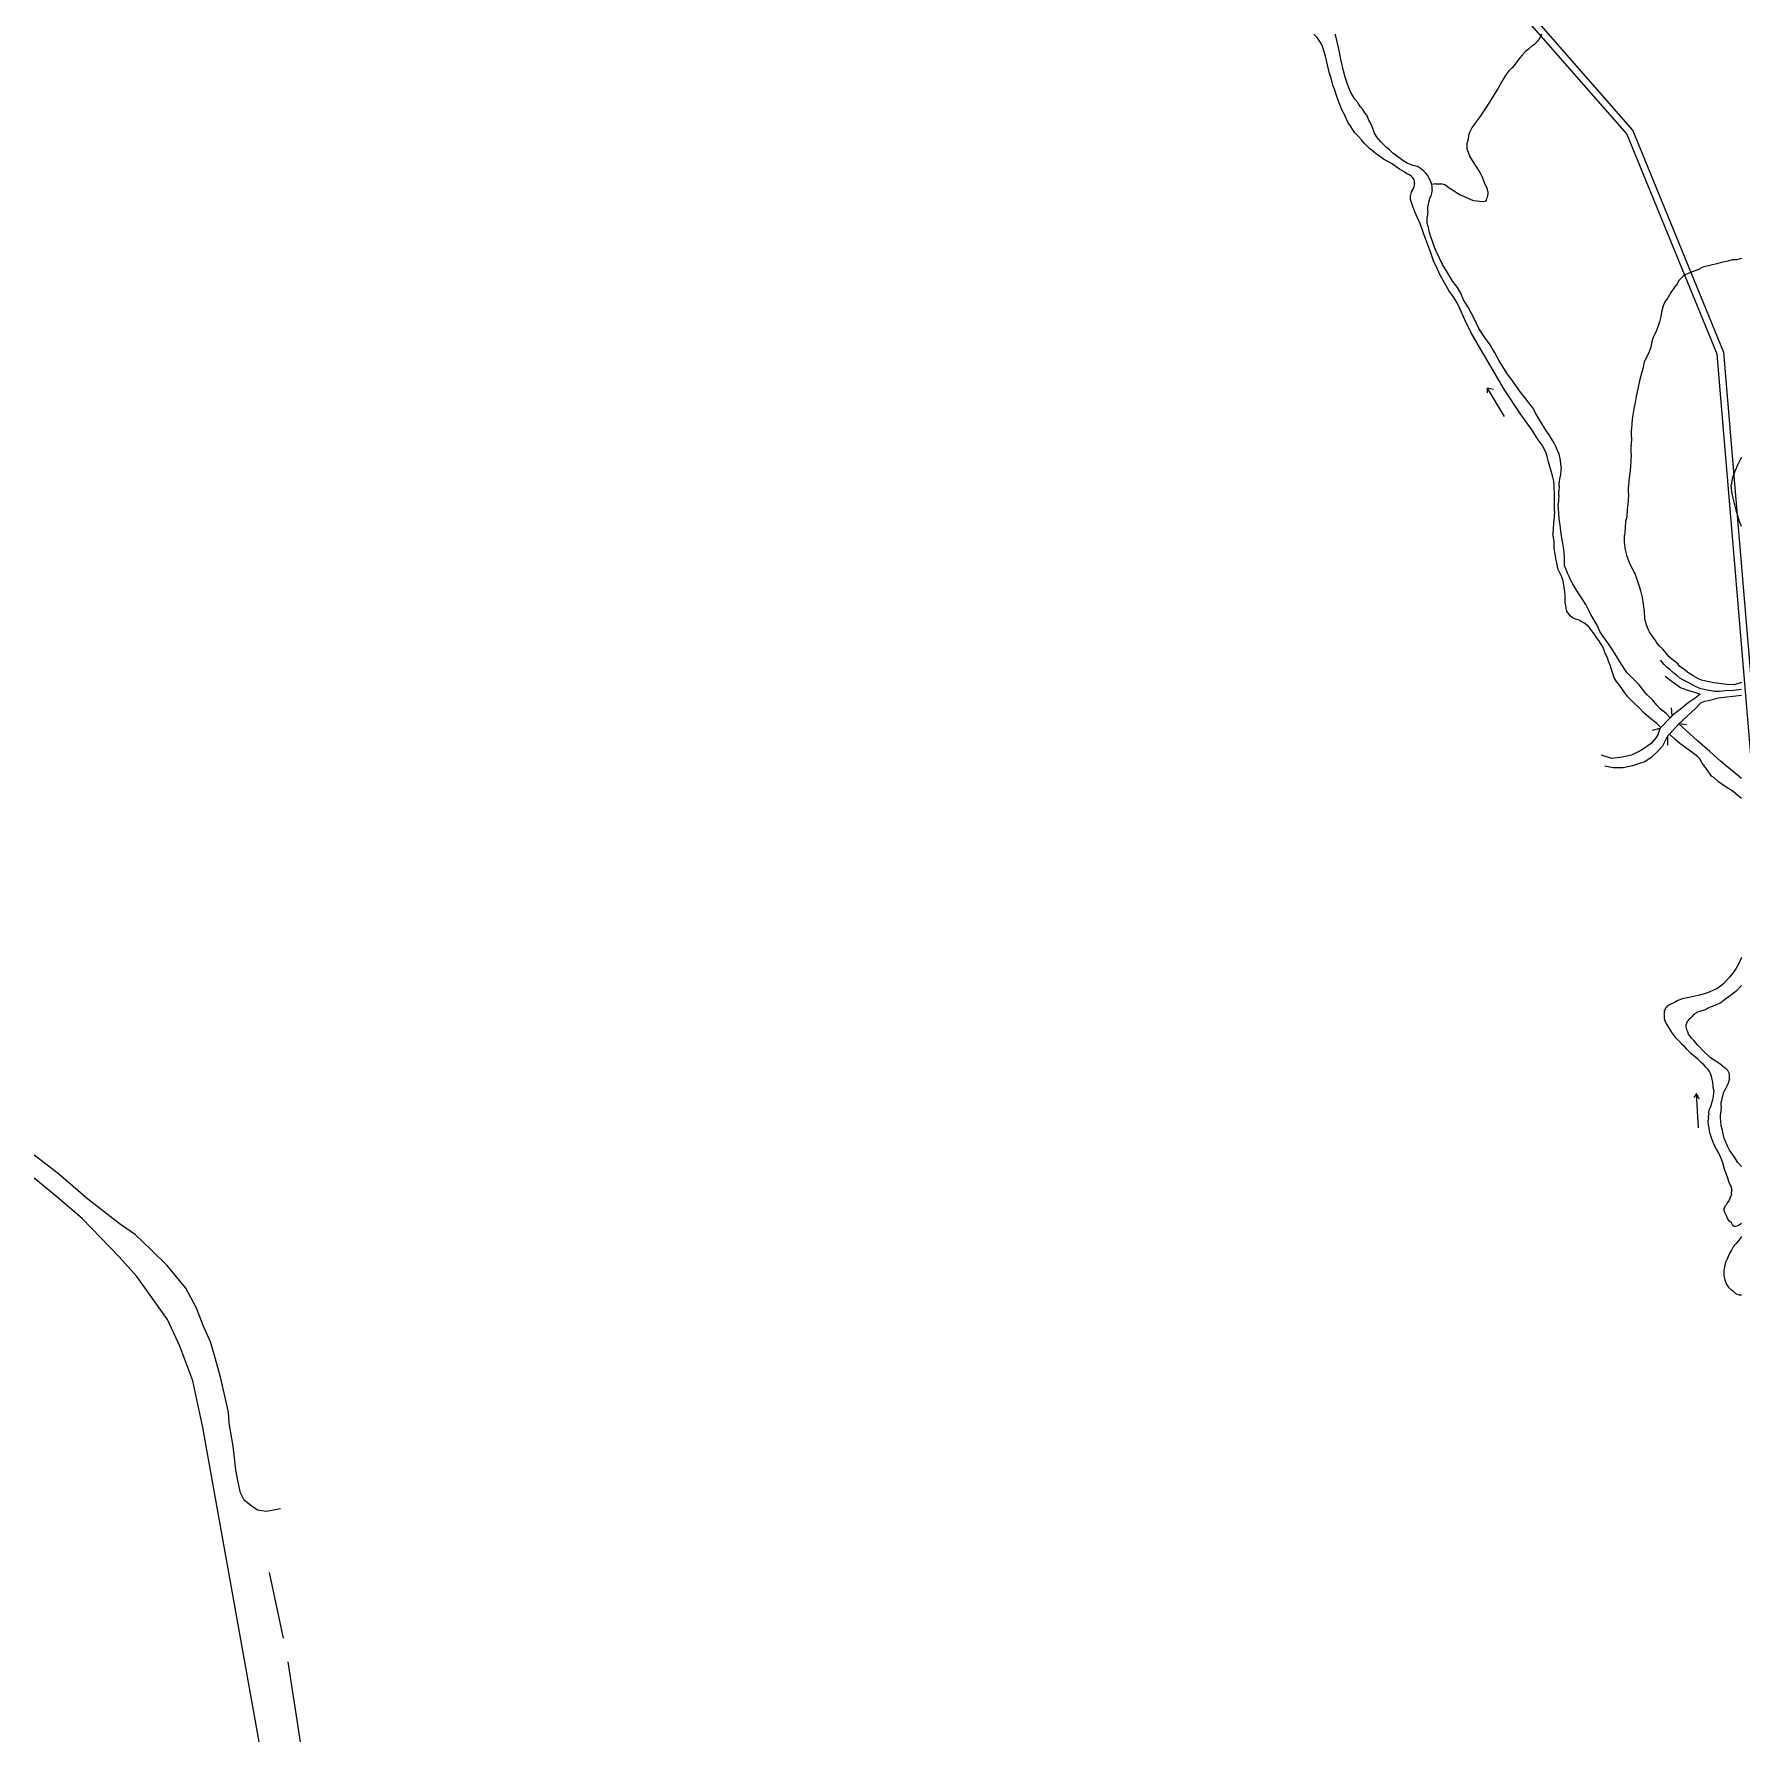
# Model space of a CAD drawing. Header units: millimetres. Extents: x 583 to 26013, y 350 to 21391.
# Drawn here: x 13591.2 to 14091.2, y 16884 to 17384 of the extents above; entities that cross this region are included whole.
import ezdxf

# ---------------------------------------------------------------- set-up
doc = ezdxf.new("R2010")
doc.units = ezdxf.units.MM
for name, color, linetype in [('105-QUADRAS_ESTRADAS', 80, 'Continuous'), ('110-CERCA_DE_ARAME', 10, 'Continuous'), ('115-PONTES_E_VIADUTO', 210, 'Continuous'), ('145-', 130, 'Continuous'), ('RIOS', 140, 'Continuous')]:
    doc.layers.add(name, color=color, linetype=linetype)

msp = doc.modelspace()

# ---------------------------------------------------------------- linework, layer by layer
at = {"layer": '105-QUADRAS_ESTRADAS', "color": 0, "linetype": 'Continuous'}
for p, q in [((14068.41551, 17199.40241), (14067.41551, 17200.70241)), ((14069.31551, 17198.50241), (14068.41551, 17199.40241)), ((14070.81551, 17194.30241), (14068.71551, 17195.90241)), ((14070.21551, 17197.80241), (14069.31551, 17198.50241)), ((14071.21551, 17197.00241), (14070.21551, 17197.80241)), ((14073.21551, 17192.60241), (14070.81551, 17194.30241)), ((14072.11551, 17196.20241), (14071.21551, 17197.00241)), ((14073.01551, 17195.40241), (14072.11551, 17196.20241)), ((14073.91551, 17194.90241), (14073.01551, 17195.40241)), ((14075.11551, 17194.30241), (14073.91551, 17194.90241)), ((14076.01551, 17193.80241), (14075.11551, 17194.30241)), ((14076.01551, 17191.60241), (14073.21551, 17192.60241)), ((14077.51551, 17189.60241), (14075.51551, 17188.20241)), ((14076.91551, 17193.40241), (14076.01551, 17193.80241)), ((14079.01551, 17190.70241), (14076.01551, 17191.60241)), ((14077.61551, 17193.00241), (14076.91551, 17193.40241)), ((14079.01551, 17190.70241), (14077.51551, 17189.60241)), ((14078.51551, 17192.60241), (14077.61551, 17193.00241)), ((14079.21551, 17192.30241), (14078.51551, 17192.60241)), ((14080.11551, 17192.10241), (14079.21551, 17192.30241)), ((14081.01551, 17191.90241), (14080.11551, 17192.10241)), ((14082.21551, 17191.70241), (14081.01551, 17191.90241)), ((14084.31551, 17189.60241), (14081.31551, 17188.80241)), ((14083.21551, 17191.50241), (14082.21551, 17191.70241)), ((14084.51551, 17191.50241), (14083.21551, 17191.50241)), ((14091.11551, 17190.30241), (14084.31551, 17189.60241)), ((14086.21551, 17191.70241), (14084.51551, 17191.50241)), ((14088.71551, 17191.80241), (14086.21551, 17191.70241)), ((14091.11551, 17192.10241), (14088.71551, 17191.80241)), ((14073.51551, 17186.50241), (14070.81551, 17184.50241)), ((14077.61551, 17186.50241), (14072.71551, 17182.00241)), ((14075.51551, 17188.20241), (14073.51551, 17186.50241)), ((14079.11551, 17188.10241), (14077.61551, 17186.50241)), ((14080.21551, 17188.60241), (14079.11551, 17188.10241)), ((14081.31551, 17188.80241), (14080.21551, 17188.60241)), ((14067.21551, 17180.70241), (14066.61551, 17178.80241)), ((14061.81551, 17174.30241), (14058.91551, 17172.90241)), ((14064.61551, 17176.30241), (14061.81551, 17174.30241)), ((14066.01551, 17177.90241), (14064.61551, 17176.30241)), ((14066.61551, 17178.80241), (14066.01551, 17177.90241)), ((14067.91551, 17175.50241), (14066.41551, 17173.80241)), ((14069.41551, 17178.40241), (14067.91551, 17175.50241)), ((14053.11551, 17171.90241), (14050.11551, 17172.90241)), ((14053.51551, 17169.20241), (14051.11551, 17169.60241)), ((14056.11551, 17172.30241), (14053.11551, 17171.90241)), ((14056.41551, 17169.20241), (14053.51551, 17169.20241)), ((14058.91551, 17172.90241), (14056.11551, 17172.30241)), ((14059.21551, 17169.70241), (14056.41551, 17169.20241)), ((14061.21551, 17170.40241), (14059.21551, 17169.70241)), ((14062.81551, 17170.90241), (14061.21551, 17170.40241)), ((14064.61551, 17172.20241), (14062.81551, 17170.90241)), ((14066.41551, 17173.80241), (14064.61551, 17172.20241)), ((13591.21551, 17055.80241), (13591.21551, 17055.80241)), ((13598.31551, 17050.30241), (13591.21551, 17055.80241)), ((13606.91551, 17042.90241), (13598.31551, 17050.30241)), ((13616.51551, 17035.50241), (13606.91551, 17042.90241)), ((13620.91551, 17032.40241), (13616.51551, 17035.50241)), ((13625.41551, 17028.10241), (13620.91551, 17032.40241)), ((13630.11551, 17023.50241), (13625.41551, 17028.10241)), ((13635.61551, 17016.80241), (13630.11551, 17023.50241)), ((13638.71551, 17011.00241), (13635.61551, 17016.80241)), ((13640.71551, 17005.90241), (13638.71551, 17011.00241)), ((13642.81551, 17001.10241), (13640.71551, 17005.90241)), ((13644.21551, 16996.40241), (13642.81551, 17001.10241)), ((13645.81551, 16990.80241), (13644.21551, 16996.40241)), ((13648.11551, 16980.50241), (13645.81551, 16990.80241)), ((13648.31551, 16977.30241), (13648.11551, 16980.50241)), ((13649.51551, 16970.60241), (13648.31551, 16977.30241)), ((13650.21551, 16963.60241), (13649.51551, 16970.60241)), ((13650.91551, 16960.00241), (13650.21551, 16963.60241)), ((13651.61551, 16956.90241), (13650.91551, 16960.00241)), ((13652.71551, 16954.80241), (13651.61551, 16956.90241)), ((13654.71551, 16953.10241), (13652.71551, 16954.80241)), ((13656.61551, 16951.80241), (13654.71551, 16953.10241)), ((13659.21551, 16951.40241), (13656.61551, 16951.80241)), ((13663.31551, 16952.20241), (13659.21551, 16951.40241)), ((13664.21551, 16914.40241), (13660.11551, 16933.60241)), ((13669.21551, 16884.00241), (13665.61551, 16907.40241)), ((13669.21551, 16884.00241), (13669.21551, 16884.00241))]:
    msp.add_line(p, q, dxfattribs=at)
at = {"layer": '110-CERCA_DE_ARAME', "color": 0, "linetype": 'Continuous'}
for p, q in [((13591.21551, 17049.00241), (13591.21551, 17049.00241)), ((13597.31551, 17044.00241), (13591.21551, 17049.00241)), ((13605.31551, 17037.20241), (13597.31551, 17044.00241)), ((13616.11551, 17026.00241), (13605.31551, 17037.20241)), ((13621.31551, 17020.20241), (13616.11551, 17026.00241)), ((13630.21551, 17007.60241), (13621.31551, 17020.20241)), ((13633.91551, 16999.80241), (13630.21551, 17007.60241)), ((13637.71551, 16989.70241), (13633.91551, 16999.80241)), ((13640.61551, 16976.00241), (13637.71551, 16989.70241)), ((13651.01551, 16917.80241), (13640.61551, 16976.00241)), ((13657.11551, 16884.00241), (13651.01551, 16917.80241)), ((13657.11551, 16884.00241), (13657.11551, 16884.00241))]:
    msp.add_line(p, q, dxfattribs=at)
at = {"layer": '115-PONTES_E_VIADUTO', "color": 0, "linetype": 'Continuous'}
for p, q in [((14070.81551, 17184.50241), (14070.21551, 17183.80241)), ((14070.81551, 17184.50241), (14070.61551, 17186.70241)), ((14067.21551, 17180.70241), (14064.91551, 17180.10241)), ((14067.51551, 17181.00241), (14067.21551, 17180.70241)), ((14070.21551, 17183.80241), (14067.51551, 17181.00241)), ((14072.71551, 17182.00241), (14070.01551, 17179.00241)), ((14075.01551, 17181.70241), (14072.71551, 17182.00241)), ((14070.01551, 17179.00241), (14069.41551, 17178.40241)), ((14069.41551, 17178.40241), (14069.41551, 17175.80241))]:
    msp.add_line(p, q, dxfattribs=at)
at = {"layer": '145-', "color": 0, "linetype": 'Continuous'}
for p, q in [((13966.81551, 17383.00241), (13965.91551, 17383.90241)), ((13967.41551, 17382.10241), (13966.81551, 17383.00241)), ((13968.01551, 17381.20241), (13967.41551, 17382.10241)), ((13968.41551, 17380.30241), (13968.01551, 17381.20241)), ((13968.81551, 17379.20241), (13968.41551, 17380.30241)), ((13969.31551, 17377.50241), (13968.81551, 17379.20241)), ((13972.61551, 17382.20241), (13972.11551, 17383.90241)), ((13973.31551, 17379.20241), (13972.61551, 17382.20241)), ((13973.91551, 17376.10241), (13973.31551, 17379.20241)), ((14028.81551, 17379.70241), (14027.71551, 17378.80241)), ((14029.71551, 17380.40241), (14028.81551, 17379.70241)), ((14030.61551, 17381.00241), (14029.71551, 17380.40241)), ((14031.31551, 17381.90241), (14030.61551, 17381.00241)), ((14032.01551, 17382.90241), (14031.31551, 17381.90241)), ((14032.51551, 17383.90241), (14032.01551, 17382.90241)), ((13969.91551, 17375.00241), (13969.31551, 17377.50241)), ((13970.41551, 17372.80241), (13969.91551, 17375.00241)), ((13974.51551, 17373.20241), (13973.91551, 17376.10241)), ((14024.81551, 17375.20241), (14023.91551, 17374.10241)), ((14025.51551, 17376.10241), (14024.81551, 17375.20241)), ((14026.21551, 17377.00241), (14025.51551, 17376.10241)), ((14026.91551, 17377.80241), (14026.21551, 17377.00241)), ((14027.71551, 17378.80241), (14026.91551, 17377.80241)), ((13970.91551, 17371.10241), (13970.41551, 17372.80241)), ((13971.41551, 17369.00241), (13970.91551, 17371.10241)), ((13975.01551, 17371.40241), (13974.51551, 17373.20241)), ((13975.61551, 17369.60241), (13975.01551, 17371.40241)), ((13976.11551, 17368.20241), (13975.61551, 17369.60241)), ((14020.91551, 17370.10241), (14019.81551, 17368.10241)), ((14021.81551, 17371.60241), (14020.91551, 17370.10241)), ((14022.41551, 17372.40241), (14021.81551, 17371.60241)), ((14023.01551, 17373.20241), (14022.41551, 17372.40241)), ((14023.91551, 17374.10241), (14023.01551, 17373.20241)), ((13972.01551, 17367.60241), (13971.41551, 17369.00241)), ((13972.41551, 17366.30241), (13972.01551, 17367.60241)), ((13972.91551, 17364.80241), (13972.41551, 17366.30241)), ((13973.51551, 17363.40241), (13972.91551, 17364.80241)), ((13976.61551, 17367.10241), (13976.11551, 17368.20241)), ((13977.31551, 17365.90241), (13976.61551, 17367.10241)), ((13977.91551, 17364.90241), (13977.31551, 17365.90241)), ((13978.71551, 17363.90241), (13977.91551, 17364.90241)), ((14018.71551, 17366.30241), (14017.31551, 17364.00241)), ((14019.81551, 17368.10241), (14018.71551, 17366.30241)), ((13974.11551, 17361.80241), (13973.51551, 17363.40241)), ((13974.81551, 17360.40241), (13974.11551, 17361.80241)), ((13975.41551, 17359.10241), (13974.81551, 17360.40241)), ((13979.41551, 17362.80241), (13978.71551, 17363.90241)), ((13980.21551, 17361.90241), (13979.41551, 17362.80241)), ((13980.81551, 17360.90241), (13980.21551, 17361.90241)), ((13981.41551, 17360.20241), (13980.81551, 17360.90241)), ((13982.01551, 17358.80241), (13981.41551, 17360.20241)), ((14014.51551, 17359.70241), (14013.31551, 17358.20241)), ((14015.81551, 17361.80241), (14014.51551, 17359.70241)), ((14017.31551, 17364.00241), (14015.81551, 17361.80241)), ((13975.91551, 17358.00241), (13975.41551, 17359.10241)), ((13976.71551, 17356.90241), (13975.91551, 17358.00241)), ((13977.21551, 17356.10241), (13976.71551, 17356.90241)), ((13977.91551, 17355.10241), (13977.21551, 17356.10241)), ((13978.91551, 17354.00241), (13977.91551, 17355.10241)), ((13982.61551, 17357.60241), (13982.01551, 17358.80241)), ((13983.11551, 17356.30241), (13982.61551, 17357.60241)), ((13983.61551, 17355.00241), (13983.11551, 17356.30241)), ((13984.21551, 17354.00241), (13983.61551, 17355.00241)), ((14011.11551, 17354.30241), (14011.01551, 17353.20241)), ((14011.41551, 17355.20241), (14011.11551, 17354.30241)), ((14011.81551, 17355.90241), (14011.41551, 17355.20241)), ((14012.21551, 17356.70241), (14011.81551, 17355.90241)), ((14012.71551, 17357.30241), (14012.21551, 17356.70241)), ((14013.31551, 17358.20241), (14012.71551, 17357.30241)), ((13979.81551, 17353.00241), (13978.91551, 17354.00241)), ((13980.81551, 17351.80241), (13979.81551, 17353.00241)), ((13982.11551, 17350.60241), (13980.81551, 17351.80241)), ((13983.71551, 17349.20241), (13982.11551, 17350.60241)), ((13986.31551, 17347.40241), (13983.71551, 17349.20241)), ((13984.81551, 17353.20241), (13984.21551, 17354.00241)), ((13985.51551, 17352.40241), (13984.81551, 17353.20241)), ((13986.41551, 17351.50241), (13985.51551, 17352.40241)), ((13987.11551, 17350.80241), (13986.41551, 17351.50241)), ((13988.01551, 17350.10241), (13987.11551, 17350.80241)), ((13989.01551, 17349.10241), (13988.01551, 17350.10241)), ((14011.01551, 17353.20241), (14010.81551, 17352.20241)), ((14010.81551, 17350.30241), (14010.81551, 17352.20241)), ((14011.11551, 17349.30241), (14010.81551, 17350.30241)), ((14011.51551, 17348.20241), (14011.11551, 17349.30241)), ((13988.61551, 17346.10241), (13986.31551, 17347.40241)), ((13990.91551, 17344.40241), (13988.61551, 17346.10241)), ((13990.71551, 17347.80241), (13989.01551, 17349.10241)), ((13991.91551, 17347.00241), (13990.71551, 17347.80241)), ((13992.31551, 17343.60241), (13990.91551, 17344.40241)), ((13993.21551, 17346.20241), (13991.91551, 17347.00241)), ((13994.81551, 17345.50241), (13993.21551, 17346.20241)), ((13996.21551, 17345.20241), (13994.81551, 17345.50241)), ((13997.11551, 17344.60241), (13996.21551, 17345.20241)), ((13997.91551, 17344.00241), (13997.11551, 17344.60241)), ((14012.31551, 17347.00241), (14011.51551, 17348.20241)), ((14013.41551, 17345.30241), (14012.31551, 17347.00241)), ((14014.61551, 17343.40241), (14013.41551, 17345.30241)), ((13993.11551, 17343.10241), (13992.31551, 17343.60241)), ((13993.91551, 17342.80241), (13993.11551, 17343.10241)), ((13994.51551, 17342.30241), (13993.91551, 17342.80241)), ((13994.81551, 17341.90241), (13994.51551, 17342.30241)), ((13995.01551, 17341.60241), (13994.81551, 17341.90241)), ((13995.11551, 17339.30241), (13994.91551, 17338.80241)), ((13995.21551, 17341.30241), (13995.01551, 17341.60241)), ((13995.21551, 17339.80241), (13995.11551, 17339.30241)), ((13995.31551, 17340.90241), (13995.21551, 17341.30241)), ((13995.31551, 17340.20241), (13995.21551, 17339.80241)), ((13995.31551, 17340.20241), (13995.31551, 17340.90241)), ((13998.51551, 17343.40241), (13997.91551, 17344.00241)), ((13999.11551, 17342.70241), (13998.51551, 17343.40241)), ((13999.51551, 17341.90241), (13999.11551, 17342.70241)), ((14000.01551, 17341.00241), (13999.51551, 17341.90241)), ((14000.41551, 17339.90241), (14000.01551, 17341.00241)), ((14001.61551, 17340.10241), (14000.41551, 17339.90241)), ((14000.51551, 17339.20241), (14000.41551, 17339.90241)), ((14000.51551, 17338.40241), (14000.51551, 17339.20241)), ((14001.61551, 17340.10241), (14003.11551, 17340.10241)), ((14003.81551, 17339.90241), (14003.11551, 17340.10241)), ((14004.41551, 17339.70241), (14003.81551, 17339.90241)), ((14005.01551, 17339.30241), (14004.41551, 17339.70241)), ((14005.51551, 17338.90241), (14005.01551, 17339.30241)), ((14015.31551, 17341.80241), (14014.61551, 17343.40241)), ((14015.71551, 17340.70241), (14015.31551, 17341.80241)), ((14016.11551, 17339.70241), (14015.71551, 17340.70241)), ((14016.51551, 17339.10241), (14016.11551, 17339.70241)), ((13994.31551, 17337.30241), (13994.21551, 17336.70241)), ((13994.21551, 17335.50241), (13994.21551, 17336.70241)), ((13994.51551, 17334.70241), (13994.21551, 17335.50241)), ((13994.41551, 17337.80241), (13994.31551, 17337.30241)), ((13994.71551, 17338.30241), (13994.41551, 17337.80241)), ((13994.81551, 17333.50241), (13994.51551, 17334.70241)), ((13994.91551, 17338.80241), (13994.71551, 17338.30241)), ((13999.41551, 17334.70241), (13999.21551, 17333.60241)), ((13999.71551, 17335.70241), (13999.41551, 17334.70241)), ((14000.11551, 17336.60241), (13999.71551, 17335.70241)), ((14000.31551, 17337.40241), (14000.11551, 17336.60241)), ((14000.51551, 17338.40241), (14000.31551, 17337.40241)), ((14006.51551, 17338.30241), (14005.51551, 17338.90241)), ((14007.61551, 17337.50241), (14006.51551, 17338.30241)), ((14008.71551, 17336.80241), (14007.61551, 17337.50241)), ((14010.11551, 17336.30241), (14008.71551, 17336.80241)), ((14011.51551, 17335.60241), (14010.11551, 17336.30241)), ((14012.61551, 17335.20241), (14011.51551, 17335.60241)), ((14013.71551, 17335.10241), (14012.61551, 17335.20241)), ((14014.41551, 17335.00241), (14013.71551, 17335.10241)), ((14015.31551, 17334.90241), (14014.41551, 17335.00241)), ((14016.01551, 17335.00241), (14015.31551, 17334.90241)), ((14016.31551, 17335.30241), (14016.01551, 17335.00241)), ((14016.41551, 17335.80241), (14016.31551, 17335.30241)), ((14016.61551, 17336.20241), (14016.41551, 17335.80241)), ((14016.71551, 17338.50241), (14016.51551, 17339.10241)), ((14016.71551, 17336.60241), (14016.61551, 17336.20241)), ((14016.81551, 17337.90241), (14016.71551, 17338.50241)), ((14016.81551, 17337.20241), (14016.71551, 17336.60241)), ((14016.81551, 17337.90241), (14016.81551, 17337.20241)), ((13995.41551, 17331.90241), (13994.81551, 17333.50241)), ((13996.21551, 17330.20241), (13995.41551, 17331.90241)), ((13997.11551, 17328.20241), (13996.21551, 17330.20241)), ((13999.21551, 17332.10241), (13999.01551, 17330.40241)), ((13999.01551, 17328.50241), (13999.01551, 17330.40241)), ((13999.21551, 17332.10241), (13999.21551, 17333.60241)), ((13998.11551, 17325.40241), (13997.11551, 17328.20241)), ((13999.21551, 17322.30241), (13998.11551, 17325.40241)), ((13999.41551, 17327.30241), (13999.01551, 17328.50241)), ((13999.71551, 17325.90241), (13999.41551, 17327.30241)), ((14000.11551, 17324.60241), (13999.71551, 17325.90241)), ((14000.71551, 17323.00241), (14000.11551, 17324.60241)), ((14000.11551, 17319.90241), (13999.21551, 17322.30241)), ((14000.91551, 17317.60241), (14000.11551, 17319.90241)), ((14001.51551, 17320.80241), (14000.71551, 17323.00241)), ((14002.61551, 17318.60241), (14001.51551, 17320.80241)), ((14002.01551, 17315.30241), (14000.91551, 17317.60241)), ((14002.91551, 17313.20241), (14002.01551, 17315.30241)), ((14003.51551, 17316.50241), (14002.61551, 17318.60241)), ((14005.11551, 17314.00241), (14003.51551, 17316.50241)), ((14076.61551, 17314.40241), (14075.51551, 17313.90241)), ((14078.31551, 17315.00241), (14076.61551, 17314.40241)), ((14079.81551, 17315.70241), (14078.31551, 17315.00241)), ((14082.21551, 17316.30241), (14079.81551, 17315.70241)), ((14083.91551, 17316.70241), (14082.21551, 17316.30241)), ((14085.11551, 17317.10241), (14083.91551, 17316.70241)), ((14086.21551, 17317.30241), (14085.11551, 17317.10241)), ((14087.11551, 17317.50241), (14086.21551, 17317.30241)), ((14088.31551, 17317.90241), (14087.11551, 17317.50241)), ((14089.61551, 17317.90241), (14088.31551, 17317.90241)), ((14091.11551, 17318.30241), (14089.61551, 17317.90241)), ((14004.11551, 17311.10241), (14002.91551, 17313.20241)), ((14005.41551, 17308.90241), (14004.11551, 17311.10241)), ((14006.61551, 17311.50241), (14005.11551, 17314.00241)), ((14007.91551, 17309.80241), (14006.61551, 17311.50241)), ((14008.81551, 17308.30241), (14007.91551, 17309.80241)), ((14071.51551, 17309.90241), (14070.41551, 17308.30241)), ((14072.21551, 17310.90241), (14071.51551, 17309.90241)), ((14072.81551, 17311.90241), (14072.21551, 17310.90241)), ((14073.51551, 17312.60241), (14072.81551, 17311.90241)), ((14074.11551, 17313.20241), (14073.51551, 17312.60241)), ((14074.61551, 17313.50241), (14074.11551, 17313.20241)), ((14075.51551, 17313.90241), (14074.61551, 17313.50241)), ((14006.71551, 17307.10241), (14005.41551, 17308.90241)), ((14007.81551, 17305.30241), (14006.71551, 17307.10241)), ((14008.61551, 17303.60241), (14007.81551, 17305.30241)), ((14009.71551, 17306.20241), (14008.81551, 17308.30241)), ((14011.01551, 17304.00241), (14009.71551, 17306.20241)), ((14068.11551, 17304.40241), (14067.71551, 17302.60241)), ((14068.61551, 17305.60241), (14068.11551, 17304.40241)), ((14069.51551, 17306.80241), (14068.61551, 17305.60241)), ((14070.41551, 17308.30241), (14069.51551, 17306.80241)), ((14010.11551, 17300.30241), (14008.61551, 17303.60241)), ((14011.91551, 17296.50241), (14010.11551, 17300.30241)), ((14012.81551, 17300.70241), (14011.01551, 17304.00241)), ((14014.21551, 17297.80241), (14012.81551, 17300.70241)), ((14067.11551, 17299.70241), (14066.61551, 17298.30241)), ((14067.51551, 17301.30241), (14067.11551, 17299.70241)), ((14067.71551, 17302.60241), (14067.51551, 17301.30241)), ((14014.81551, 17291.60241), (14011.91551, 17296.50241)), ((14015.91551, 17295.10241), (14014.21551, 17297.80241)), ((14017.51551, 17293.00241), (14015.91551, 17295.10241)), ((14065.31551, 17295.40241), (14064.81551, 17294.00241)), ((14066.01551, 17296.70241), (14065.31551, 17295.40241)), ((14066.61551, 17298.30241), (14066.01551, 17296.70241)), ((14018.71551, 17285.00241), (14014.81551, 17291.60241)), ((14018.81551, 17290.80241), (14017.51551, 17293.00241)), ((14020.11551, 17288.30241), (14018.81551, 17290.80241)), ((14063.41551, 17289.50241), (14062.61551, 17288.00241)), ((14064.01551, 17290.90241), (14063.41551, 17289.50241)), ((14064.51551, 17292.30241), (14064.01551, 17290.90241)), ((14064.81551, 17294.00241), (14064.51551, 17292.30241)), ((14021.71551, 17279.80241), (14018.71551, 17285.00241)), ((14022.41551, 17284.70241), (14020.11551, 17288.30241)), ((14024.01551, 17282.50241), (14022.41551, 17284.70241)), ((14061.71551, 17284.30241), (14061.21551, 17282.50241)), ((14062.21551, 17286.00241), (14061.71551, 17284.30241)), ((14062.61551, 17288.00241), (14062.21551, 17286.00241)), ((14021.71551, 17272.00241), (14016.71551, 17280.30241)), ((14016.71551, 17278.90241), (14016.71551, 17280.30241)), ((14018.51551, 17279.90241), (14016.71551, 17280.30241)), ((14026.31551, 17272.90241), (14021.71551, 17279.80241)), ((14026.41551, 17279.10241), (14024.01551, 17282.50241)), ((14060.71551, 17280.10241), (14060.21551, 17277.90241)), ((14061.21551, 17282.50241), (14060.71551, 17280.10241)), ((14028.01551, 17277.10241), (14026.41551, 17279.10241)), ((14029.11551, 17275.60241), (14028.01551, 17277.10241)), ((14030.11551, 17274.50241), (14029.11551, 17275.60241)), ((14030.71551, 17273.20241), (14030.11551, 17274.50241)), ((14059.61551, 17274.30241), (14059.21551, 17271.90241)), ((14059.91551, 17276.10241), (14059.61551, 17274.30241)), ((14060.21551, 17277.90241), (14059.91551, 17276.10241)), ((14029.81551, 17268.00241), (14026.31551, 17272.90241)), ((14032.11551, 17270.70241), (14030.71551, 17273.20241)), ((14033.81551, 17268.00241), (14032.11551, 17270.70241)), ((14059.01551, 17270.10241), (14058.91551, 17268.30241)), ((14059.21551, 17271.90241), (14059.01551, 17270.10241)), ((14031.51551, 17265.20241), (14029.81551, 17268.00241)), ((14032.71551, 17263.60241), (14031.51551, 17265.20241)), ((14034.81551, 17266.60241), (14033.81551, 17268.00241)), ((14035.61551, 17265.20241), (14034.81551, 17266.60241)), ((14036.21551, 17264.20241), (14035.61551, 17265.20241)), ((14036.71551, 17263.20241), (14036.21551, 17264.20241)), ((14058.91551, 17266.00241), (14058.81551, 17263.50241)), ((14058.91551, 17266.00241), (14058.91551, 17268.30241)), ((14033.51551, 17262.20241), (14032.71551, 17263.60241)), ((14033.91551, 17261.30241), (14033.51551, 17262.20241)), ((14034.21551, 17260.30241), (14033.91551, 17261.30241)), ((14034.61551, 17258.70241), (14034.21551, 17260.30241)), ((14037.21551, 17262.10241), (14036.71551, 17263.20241)), ((14037.71551, 17261.00241), (14037.21551, 17262.10241)), ((14037.91551, 17260.10241), (14037.71551, 17261.00241)), ((14038.11551, 17259.10241), (14037.91551, 17260.10241)), ((14058.81551, 17261.10241), (14058.71551, 17258.80241)), ((14058.81551, 17261.10241), (14058.81551, 17263.50241)), ((14090.91551, 17259.70241), (14089.91551, 17257.80241)), ((14091.11551, 17260.00241), (14090.91551, 17259.70241)), ((14035.01551, 17257.40241), (14034.61551, 17258.70241)), ((14035.31551, 17256.00241), (14035.01551, 17257.40241)), ((14035.71551, 17254.60241), (14035.31551, 17256.00241)), ((14036.11551, 17253.10241), (14035.71551, 17254.60241)), ((14038.11551, 17255.00241), (14037.81551, 17253.80241)), ((14038.21551, 17258.20241), (14038.11551, 17259.10241)), ((14038.21551, 17256.20241), (14038.11551, 17255.00241)), ((14038.31551, 17257.30241), (14038.21551, 17258.20241)), ((14038.31551, 17257.30241), (14038.21551, 17256.20241)), ((14058.51551, 17256.10241), (14058.11551, 17253.30241)), ((14058.71551, 17258.80241), (14058.51551, 17256.10241)), ((14088.41551, 17254.20241), (14088.01551, 17251.90241)), ((14089.21551, 17256.20241), (14088.41551, 17254.20241)), ((14089.91551, 17257.80241), (14089.21551, 17256.20241)), ((14036.21551, 17251.80241), (14036.11551, 17253.10241)), ((14036.21551, 17250.60241), (14036.21551, 17251.80241)), ((14036.31551, 17249.90241), (14036.21551, 17250.60241)), ((14036.31551, 17244.30241), (14036.31551, 17249.90241)), ((14037.71551, 17251.70241), (14037.61551, 17250.20241)), ((14037.61551, 17249.00241), (14037.61551, 17250.20241)), ((14037.81551, 17253.80241), (14037.71551, 17252.80241)), ((14037.71551, 17251.70241), (14037.71551, 17252.80241)), ((14058.01551, 17249.50241), (14057.91551, 17247.20241)), ((14058.11551, 17253.30241), (14058.01551, 17251.50241)), ((14058.01551, 17249.50241), (14058.01551, 17251.50241)), ((14088.21551, 17250.10241), (14088.01551, 17251.90241)), ((14088.61551, 17248.10241), (14088.21551, 17250.10241)), ((14036.31551, 17244.30241), (14036.21551, 17242.60241)), ((14037.51551, 17247.60241), (14037.41551, 17246.30241)), ((14037.51551, 17244.90241), (14037.41551, 17246.30241)), ((14037.61551, 17249.00241), (14037.51551, 17247.60241)), ((14037.61551, 17243.70241), (14037.51551, 17244.90241)), ((14057.61551, 17244.90241), (14057.51551, 17242.60241)), ((14057.91551, 17247.20241), (14057.61551, 17244.90241)), ((14089.51551, 17244.60241), (14088.61551, 17248.10241)), ((14090.51551, 17241.30241), (14089.51551, 17244.60241)), ((14036.01551, 17240.90241), (14035.91551, 17239.10241)), ((14036.21551, 17242.60241), (14036.01551, 17240.90241)), ((14037.71551, 17242.10241), (14037.61551, 17243.70241)), ((14038.01551, 17240.20241), (14037.71551, 17242.10241)), ((14038.21551, 17238.40241), (14038.01551, 17240.20241)), ((14057.01551, 17239.50241), (14056.91551, 17238.30241)), ((14057.11551, 17241.20241), (14057.01551, 17239.50241)), ((14057.51551, 17242.60241), (14057.11551, 17241.20241)), ((14091.11551, 17239.80241), (14090.51551, 17241.30241)), ((14035.91551, 17239.10241), (14035.81551, 17237.70241)), ((14036.01551, 17236.60241), (14035.81551, 17237.70241)), ((14036.21551, 17235.50241), (14036.01551, 17236.60241)), ((14036.21551, 17233.50241), (14036.21551, 17235.50241)), ((14038.41551, 17237.10241), (14038.21551, 17238.40241)), ((14038.81551, 17234.80241), (14038.41551, 17237.10241)), ((14039.21551, 17232.50241), (14038.81551, 17234.80241)), ((14056.91551, 17238.30241), (14056.81551, 17237.20241)), ((14056.81551, 17235.30241), (14056.81551, 17237.20241)), ((14056.91551, 17234.40241), (14056.81551, 17235.30241)), ((14057.01551, 17233.50241), (14056.91551, 17234.40241)), ((14036.41551, 17232.30241), (14036.21551, 17233.50241)), ((14036.61551, 17231.20241), (14036.41551, 17232.30241)), ((14036.71551, 17230.30241), (14036.61551, 17231.20241)), ((14037.01551, 17229.20241), (14036.71551, 17230.30241)), ((14037.21551, 17228.10241), (14037.01551, 17229.20241)), ((14039.31551, 17230.20241), (14039.21551, 17232.50241)), ((14039.31551, 17228.30241), (14039.31551, 17230.20241)), ((14057.31551, 17232.30241), (14057.01551, 17233.50241)), ((14057.51551, 17231.30241), (14057.31551, 17232.30241)), ((14057.91551, 17230.20241), (14057.51551, 17231.30241)), ((14058.51551, 17228.70241), (14057.91551, 17230.20241)), ((14037.41551, 17227.20241), (14037.21551, 17228.10241)), ((14037.81551, 17226.40241), (14037.41551, 17227.20241)), ((14038.31551, 17225.50241), (14037.81551, 17226.40241)), ((14038.81551, 17224.20241), (14038.31551, 17225.50241)), ((14039.01551, 17223.40241), (14038.81551, 17224.20241)), ((14039.71551, 17227.20241), (14039.31551, 17228.30241)), ((14040.11551, 17226.10241), (14039.71551, 17227.20241)), ((14040.61551, 17225.20241), (14040.11551, 17226.10241)), ((14041.11551, 17224.00241), (14040.61551, 17225.20241)), ((14059.21551, 17227.40241), (14058.51551, 17228.70241)), ((14059.91551, 17226.00241), (14059.21551, 17227.40241)), ((14060.41551, 17224.60241), (14059.91551, 17226.00241)), ((14061.01551, 17222.80241), (14060.41551, 17224.60241)), ((14039.11551, 17222.50241), (14039.01551, 17223.40241)), ((14039.31551, 17221.50241), (14039.11551, 17222.50241)), ((14039.41551, 17219.80241), (14039.31551, 17221.50241)), ((14039.41551, 17217.60241), (14039.41551, 17219.80241)), ((14041.91551, 17222.60241), (14041.11551, 17224.00241)), ((14042.81551, 17221.20241), (14041.91551, 17222.60241)), ((14043.61551, 17219.80241), (14042.81551, 17221.20241)), ((14044.61551, 17218.30241), (14043.61551, 17219.80241)), ((14061.61551, 17221.00241), (14061.01551, 17222.80241)), ((14062.11551, 17219.00241), (14061.61551, 17221.00241)), ((14039.61551, 17216.70241), (14039.41551, 17217.60241)), ((14039.71551, 17215.90241), (14039.61551, 17216.70241)), ((14039.91551, 17215.00241), (14039.71551, 17215.90241)), ((14040.41551, 17214.30241), (14039.91551, 17215.00241)), ((14040.91551, 17213.70241), (14040.41551, 17214.30241)), ((14045.51551, 17217.00241), (14044.61551, 17218.30241)), ((14046.11551, 17215.80241), (14045.51551, 17217.00241)), ((14047.01551, 17214.00241), (14046.11551, 17215.80241)), ((14062.41551, 17217.10241), (14062.11551, 17219.00241)), ((14062.71551, 17214.90241), (14062.41551, 17217.10241)), ((14062.81551, 17212.90241), (14062.71551, 17214.90241)), ((14041.51551, 17213.20241), (14040.91551, 17213.70241)), ((14042.31551, 17212.80241), (14041.51551, 17213.20241)), ((14042.91551, 17212.60241), (14042.31551, 17212.80241)), ((14043.51551, 17212.40241), (14042.91551, 17212.60241)), ((14044.11551, 17212.00241), (14043.51551, 17212.40241)), ((14044.91551, 17211.60241), (14044.11551, 17212.00241)), ((14045.71551, 17211.00241), (14044.91551, 17211.60241)), ((14046.31551, 17210.50241), (14045.71551, 17211.00241)), ((14046.81551, 17209.90241), (14046.31551, 17210.50241)), ((14047.21551, 17209.40241), (14046.81551, 17209.90241)), ((14047.91551, 17212.40241), (14047.01551, 17214.00241)), ((14047.61551, 17208.80241), (14047.21551, 17209.40241)), ((14048.81551, 17210.90241), (14047.91551, 17212.40241)), ((14049.61551, 17209.10241), (14048.81551, 17210.90241)), ((14063.11551, 17211.60241), (14062.81551, 17212.90241)), ((14063.41551, 17210.70241), (14063.11551, 17211.60241)), ((14063.71551, 17209.80241), (14063.41551, 17210.70241)), ((14064.11551, 17209.00241), (14063.71551, 17209.80241)), ((14048.11551, 17208.10241), (14047.61551, 17208.80241)), ((14048.61551, 17207.30241), (14048.11551, 17208.10241)), ((14049.31551, 17206.40241), (14048.61551, 17207.30241)), ((14049.81551, 17205.70241), (14049.31551, 17206.40241)), ((14050.41551, 17207.90241), (14049.61551, 17209.10241)), ((14050.21551, 17205.10241), (14049.81551, 17205.70241)), ((14050.61551, 17204.40241), (14050.21551, 17205.10241)), ((14051.61551, 17206.10241), (14050.41551, 17207.90241)), ((14050.91551, 17203.60241), (14050.61551, 17204.40241)), ((14052.81551, 17204.50241), (14051.61551, 17206.10241)), ((14054.01551, 17202.60241), (14052.81551, 17204.50241)), ((14064.61551, 17208.20241), (14064.11551, 17209.00241)), ((14065.21551, 17207.40241), (14064.61551, 17208.20241)), ((14065.91551, 17206.40241), (14065.21551, 17207.40241)), ((14066.41551, 17205.70241), (14065.91551, 17206.40241)), ((14067.11551, 17204.80241), (14066.41551, 17205.70241)), ((14068.01551, 17203.90241), (14067.11551, 17204.80241)), ((14051.11551, 17202.90241), (14050.91551, 17203.60241)), ((14051.41551, 17202.20241), (14051.11551, 17202.90241)), ((14051.81551, 17201.40241), (14051.41551, 17202.20241)), ((14052.11551, 17200.40241), (14051.81551, 17201.40241)), ((14052.61551, 17199.20241), (14052.11551, 17200.40241)), ((14052.91551, 17198.20241), (14052.61551, 17199.20241)), ((14055.81551, 17199.60241), (14054.01551, 17202.60241)), ((14057.51551, 17197.10241), (14055.81551, 17199.60241)), ((14068.61551, 17203.20241), (14068.01551, 17203.90241)), ((14069.31551, 17202.30241), (14068.61551, 17203.20241)), ((14069.91551, 17201.70241), (14069.31551, 17202.30241)), ((14070.71551, 17201.00241), (14069.91551, 17201.70241)), ((14071.61551, 17200.30241), (14070.71551, 17201.00241)), ((14072.41551, 17199.60241), (14071.61551, 17200.30241)), ((14072.91551, 17198.90241), (14072.41551, 17199.60241)), ((14053.41551, 17196.80241), (14052.91551, 17198.20241)), ((14053.81551, 17195.50241), (14053.41551, 17196.80241)), ((14054.51551, 17194.40241), (14053.81551, 17195.50241)), ((14055.31551, 17193.50241), (14054.51551, 17194.40241)), ((14058.81551, 17195.80241), (14057.51551, 17197.10241)), ((14060.01551, 17194.50241), (14058.81551, 17195.80241)), ((14061.21551, 17193.40241), (14060.01551, 17194.50241)), ((14073.91551, 17198.20241), (14072.91551, 17198.90241)), ((14074.61551, 17197.70241), (14073.91551, 17198.20241)), ((14075.41551, 17197.10241), (14074.61551, 17197.70241)), ((14076.11551, 17196.60241), (14075.41551, 17197.10241)), ((14076.91551, 17196.10241), (14076.11551, 17196.60241)), ((14077.61551, 17195.70241), (14076.91551, 17196.10241)), ((14078.51551, 17195.20241), (14077.61551, 17195.70241)), ((14079.41551, 17194.80241), (14078.51551, 17195.20241)), ((14080.61551, 17194.50241), (14079.41551, 17194.80241)), ((14081.61551, 17194.30241), (14080.61551, 17194.50241)), ((14082.91551, 17194.00241), (14081.61551, 17194.30241)), ((14056.01551, 17192.40241), (14055.31551, 17193.50241)), ((14056.91551, 17191.10241), (14056.01551, 17192.40241)), ((14057.81551, 17189.90241), (14056.91551, 17191.10241)), ((14059.51551, 17188.30241), (14057.81551, 17189.90241)), ((14062.31551, 17191.90241), (14061.21551, 17193.40241)), ((14063.51551, 17190.50241), (14062.31551, 17191.90241)), ((14065.01551, 17189.10241), (14063.51551, 17190.50241)), ((14083.91551, 17193.90241), (14082.91551, 17194.00241)), ((14085.31551, 17193.70241), (14083.91551, 17193.90241)), ((14086.81551, 17193.60241), (14085.31551, 17193.70241)), ((14088.91551, 17193.50241), (14086.81551, 17193.60241)), ((14091.11551, 17194.10241), (14088.91551, 17193.50241)), ((14061.11551, 17186.70241), (14059.51551, 17188.30241)), ((14062.61551, 17185.20241), (14061.11551, 17186.70241)), ((14064.51551, 17183.50241), (14062.61551, 17185.20241)), ((14066.31551, 17187.50241), (14065.01551, 17189.10241)), ((14067.31551, 17186.40241), (14066.31551, 17187.50241)), ((14069.01551, 17185.10241), (14067.31551, 17186.40241)), ((14070.21551, 17183.80241), (14069.01551, 17185.10241)), ((14066.31551, 17182.10241), (14064.51551, 17183.50241)), ((14067.51551, 17181.00241), (14066.31551, 17182.10241)), ((14078.21551, 17177.10241), (14072.71551, 17182.00241)), ((14071.61551, 17177.50241), (14070.01551, 17179.00241)), ((14073.01551, 17176.30241), (14071.61551, 17177.50241)), ((14076.11551, 17174.00241), (14073.01551, 17176.30241)), ((14081.81551, 17173.90241), (14078.21551, 17177.10241)), ((14077.41551, 17173.10241), (14076.11551, 17174.00241)), ((14078.31551, 17172.40241), (14077.41551, 17173.10241)), ((14079.01551, 17171.70241), (14078.31551, 17172.40241)), ((14079.41551, 17170.80241), (14079.01551, 17171.70241)), ((14079.91551, 17170.00241), (14079.41551, 17170.80241)), ((14080.81551, 17168.90241), (14079.91551, 17170.00241)), ((14084.91551, 17171.10241), (14081.81551, 17173.90241)), ((14091.11551, 17166.00241), (14084.91551, 17171.10241)), ((14081.71551, 17167.60241), (14080.81551, 17168.90241)), ((14082.31551, 17166.70241), (14081.71551, 17167.60241)), ((14083.21551, 17166.10241), (14082.31551, 17166.70241)), ((14084.31551, 17165.10241), (14083.21551, 17166.10241)), ((14086.31551, 17163.70241), (14084.31551, 17165.10241)), ((14088.61551, 17162.20241), (14086.31551, 17163.70241)), ((14090.11551, 17161.00241), (14088.61551, 17162.20241)), ((14091.11551, 17160.20241), (14090.11551, 17161.00241)), ((14089.41551, 17110.30241), (14088.41551, 17108.90241)), ((14090.21551, 17111.70241), (14089.41551, 17110.30241)), ((14091.11551, 17113.60241), (14090.21551, 17111.70241)), ((14083.91551, 17104.50241), (14082.91551, 17104.10241)), ((14084.91551, 17105.20241), (14083.91551, 17104.50241)), ((14085.81551, 17105.90241), (14084.91551, 17105.20241)), ((14086.61551, 17106.80241), (14085.81551, 17105.90241)), ((14087.61551, 17107.90241), (14086.61551, 17106.80241)), ((14088.41551, 17108.90241), (14087.61551, 17107.90241)), ((14091.11551, 17105.40241), (14089.41551, 17103.70241)), ((14069.41551, 17099.50241), (14069.11551, 17099.10241)), ((14070.01551, 17099.80241), (14069.41551, 17099.50241)), ((14071.51551, 17100.50241), (14070.01551, 17099.80241)), ((14072.41551, 17101.00241), (14071.51551, 17100.50241)), ((14073.81551, 17101.50241), (14072.41551, 17101.00241)), ((14075.31551, 17101.80241), (14073.81551, 17101.50241)), ((14077.11551, 17102.20241), (14075.31551, 17101.80241)), ((14078.81551, 17102.60241), (14077.11551, 17102.20241)), ((14080.21551, 17103.00241), (14078.81551, 17102.60241)), ((14081.61551, 17103.50241), (14080.21551, 17103.00241)), ((14082.91551, 17104.10241), (14081.61551, 17103.50241)), ((14082.81551, 17099.40241), (14081.91551, 17099.10241)), ((14085.01551, 17100.40241), (14082.81551, 17099.40241)), ((14086.51551, 17101.50241), (14085.01551, 17100.40241)), ((14087.91551, 17102.50241), (14086.51551, 17101.50241)), ((14089.41551, 17103.70241), (14087.91551, 17102.50241)), ((14068.51551, 17097.70241), (14068.41551, 17097.20241)), ((14068.51551, 17096.80241), (14068.41551, 17097.20241)), ((14068.71551, 17098.50241), (14068.51551, 17098.20241)), ((14068.51551, 17097.70241), (14068.51551, 17098.20241)), ((14068.51551, 17095.70241), (14068.51551, 17096.80241)), ((14068.71551, 17095.00241), (14068.51551, 17095.70241)), ((14068.81551, 17098.80241), (14068.71551, 17098.50241)), ((14069.11551, 17094.30241), (14068.71551, 17095.00241)), ((14069.11551, 17099.10241), (14068.81551, 17098.80241)), ((14069.81551, 17093.10241), (14069.11551, 17094.30241)), ((14075.11551, 17094.60241), (14074.91551, 17094.00241)), ((14075.21551, 17094.90241), (14075.11551, 17094.60241)), ((14075.51551, 17095.20241), (14075.21551, 17094.90241)), ((14075.81551, 17095.60241), (14075.51551, 17095.20241)), ((14076.11551, 17095.90241), (14075.81551, 17095.60241)), ((14076.51551, 17096.30241), (14076.11551, 17095.90241)), ((14077.01551, 17096.80241), (14076.51551, 17096.30241)), ((14077.51551, 17097.10241), (14077.01551, 17096.80241)), ((14077.91551, 17097.50241), (14077.51551, 17097.10241)), ((14078.51551, 17097.70241), (14077.91551, 17097.50241)), ((14079.51551, 17098.00241), (14078.51551, 17097.70241)), ((14080.51551, 17098.30241), (14079.51551, 17098.00241)), ((14081.11551, 17098.70241), (14080.51551, 17098.30241)), ((14081.91551, 17099.10241), (14081.11551, 17098.70241)), ((14070.81551, 17091.60241), (14069.81551, 17093.10241)), ((14071.91551, 17090.00241), (14070.81551, 17091.60241)), ((14072.81551, 17089.10241), (14071.91551, 17090.00241)), ((14074.91551, 17093.50241), (14074.91551, 17094.00241)), ((14075.01551, 17092.90241), (14074.91551, 17093.50241)), ((14075.11551, 17092.50241), (14075.01551, 17092.90241)), ((14075.41551, 17091.90241), (14075.11551, 17092.50241)), ((14075.61551, 17091.20241), (14075.41551, 17091.90241)), ((14076.01551, 17090.60241), (14075.61551, 17091.20241)), ((14076.41551, 17090.00241), (14076.01551, 17090.60241)), ((14077.11551, 17089.30241), (14076.41551, 17090.00241)), ((14078.31551, 17088.00241), (14077.11551, 17089.30241)), ((14073.71551, 17088.20241), (14072.81551, 17089.10241)), ((14074.41551, 17087.60241), (14073.71551, 17088.20241)), ((14075.11551, 17086.80241), (14074.41551, 17087.60241)), ((14076.11551, 17085.60241), (14075.11551, 17086.80241)), ((14078.31551, 17083.90241), (14076.11551, 17085.60241)), ((14080.11551, 17086.00241), (14078.31551, 17088.00241)), ((14082.01551, 17084.30241), (14080.11551, 17086.00241)), ((14084.71551, 17082.50241), (14082.01551, 17084.30241)), ((14079.41551, 17082.80241), (14078.31551, 17083.90241)), ((14080.11551, 17082.10241), (14079.41551, 17082.80241)), ((14080.61551, 17081.50241), (14080.11551, 17082.10241)), ((14081.21551, 17080.90241), (14080.61551, 17081.50241)), ((14081.71551, 17080.30241), (14081.21551, 17080.90241)), ((14082.01551, 17079.70241), (14081.71551, 17080.30241)), ((14082.31551, 17078.80241), (14082.01551, 17079.70241)), ((14086.11551, 17081.30241), (14084.71551, 17082.50241)), ((14086.71551, 17080.90241), (14086.11551, 17081.30241)), ((14087.11551, 17080.50241), (14086.71551, 17080.90241)), ((14087.41551, 17080.00241), (14087.11551, 17080.50241)), ((14087.61551, 17079.60241), (14087.41551, 17080.00241)), ((14087.61551, 17078.10241), (14087.61551, 17079.60241)), ((14082.51551, 17078.00241), (14082.31551, 17078.80241)), ((14082.71551, 17077.00241), (14082.51551, 17078.00241)), ((14082.81551, 17076.20241), (14082.71551, 17077.00241)), ((14082.81551, 17075.50241), (14082.81551, 17076.20241)), ((14083.01551, 17074.80241), (14082.81551, 17075.50241)), ((14083.01551, 17074.80241), (14082.91551, 17074.00241)), ((14086.01551, 17074.50241), (14085.71551, 17073.90241)), ((14086.41551, 17075.20241), (14086.01551, 17074.50241)), ((14086.81551, 17076.00241), (14086.41551, 17075.20241)), ((14087.21551, 17076.80241), (14086.81551, 17076.00241)), ((14087.41551, 17077.50241), (14087.21551, 17076.80241)), ((14087.61551, 17078.10241), (14087.41551, 17077.50241)), ((14077.91551, 17073.80241), (14077.11551, 17072.60241)), ((14078.71551, 17072.20241), (14077.91551, 17073.80241)), ((14078.51551, 17063.80241), (14077.91551, 17073.80241)), ((14082.11551, 17070.20241), (14081.61551, 17069.10241)), ((14082.31551, 17071.10241), (14082.11551, 17070.20241)), ((14082.61551, 17071.90241), (14082.31551, 17071.10241)), ((14082.81551, 17073.00241), (14082.61551, 17071.90241)), ((14082.91551, 17074.00241), (14082.81551, 17073.00241)), ((14085.11551, 17070.10241), (14085.01551, 17068.90241)), ((14085.31551, 17072.30241), (14085.11551, 17071.40241)), ((14085.11551, 17070.10241), (14085.11551, 17071.40241)), ((14085.51551, 17073.00241), (14085.31551, 17072.30241)), ((14085.71551, 17073.90241), (14085.51551, 17073.00241)), ((14081.41551, 17066.60241), (14081.31551, 17066.00241)), ((14081.31551, 17065.30241), (14081.31551, 17066.00241)), ((14081.41551, 17064.60241), (14081.31551, 17065.30241)), ((14081.51551, 17068.00241), (14081.41551, 17067.30241)), ((14081.41551, 17066.60241), (14081.41551, 17067.30241)), ((14081.61551, 17063.80241), (14081.41551, 17064.60241)), ((14081.61551, 17069.10241), (14081.51551, 17068.60241)), ((14081.51551, 17068.00241), (14081.51551, 17068.60241)), ((14085.01551, 17068.90241), (14084.91551, 17067.70241)), ((14084.91551, 17066.70241), (14084.91551, 17067.70241)), ((14085.01551, 17065.70241), (14084.91551, 17066.70241)), ((14085.11551, 17064.30241), (14085.01551, 17065.70241)), ((14085.51551, 17063.10241), (14085.11551, 17064.30241)), ((14081.71551, 17062.90241), (14081.61551, 17063.80241)), ((14081.91551, 17062.00241), (14081.71551, 17062.90241)), ((14082.21551, 17061.10241), (14081.91551, 17062.00241)), ((14082.71551, 17059.80241), (14082.21551, 17061.10241)), ((14083.21551, 17058.60241), (14082.71551, 17059.80241)), ((14085.71551, 17061.90241), (14085.51551, 17063.10241)), ((14086.01551, 17060.70241), (14085.71551, 17061.90241)), ((14086.51551, 17059.60241), (14086.01551, 17060.70241)), ((14087.01551, 17058.40241), (14086.51551, 17059.60241)), ((14083.81551, 17057.50241), (14083.21551, 17058.60241)), ((14084.41551, 17056.30241), (14083.81551, 17057.50241)), ((14085.11551, 17054.80241), (14084.41551, 17056.30241)), ((14085.61551, 17053.50241), (14085.11551, 17054.80241)), ((14087.61551, 17057.20241), (14087.01551, 17058.40241)), ((14088.81551, 17055.50241), (14087.61551, 17057.20241)), ((14090.01551, 17053.60241), (14088.81551, 17055.50241)), ((14086.11551, 17051.70241), (14085.61551, 17053.50241)), ((14087.11551, 17049.00241), (14086.11551, 17051.70241)), ((14091.11551, 17052.40241), (14090.01551, 17053.60241)), ((14087.51551, 17047.80241), (14087.11551, 17049.00241)), ((14087.81551, 17047.10241), (14087.51551, 17047.80241)), ((14088.11551, 17046.50241), (14087.81551, 17047.10241)), ((14088.11551, 17044.50241), (14088.01551, 17044.00241)), ((14088.21551, 17046.00241), (14088.11551, 17046.50241)), ((14088.21551, 17045.50241), (14088.11551, 17045.00241)), ((14088.11551, 17044.50241), (14088.11551, 17045.00241)), ((14088.21551, 17045.50241), (14088.21551, 17046.00241)), ((14086.21551, 17040.70241), (14086.01551, 17040.20241)), ((14086.01551, 17039.70241), (14086.01551, 17040.20241)), ((14086.21551, 17039.00241), (14086.01551, 17039.70241)), ((14086.61551, 17041.10241), (14086.21551, 17040.70241)), ((14087.01551, 17041.90241), (14086.61551, 17041.10241)), ((14087.51551, 17042.60241), (14087.01551, 17041.90241)), ((14087.71551, 17043.20241), (14087.51551, 17042.60241)), ((14088.01551, 17044.00241), (14087.71551, 17043.20241)), ((14086.51551, 17038.40241), (14086.21551, 17039.00241)), ((14086.81551, 17037.80241), (14086.51551, 17038.40241)), ((14087.11551, 17037.00241), (14086.81551, 17037.80241)), ((14087.61551, 17036.40241), (14087.11551, 17037.00241)), ((14088.11551, 17035.90241), (14087.61551, 17036.40241)), ((14088.51551, 17035.20241), (14088.11551, 17035.90241)), ((14088.91551, 17034.90241), (14088.51551, 17035.20241)), ((14089.31551, 17034.90241), (14088.91551, 17034.90241)), ((14089.71551, 17035.00241), (14089.31551, 17034.90241)), ((14090.21551, 17035.20241), (14089.71551, 17035.00241)), ((14091.11551, 17035.80241), (14090.21551, 17035.20241)), ((14089.41551, 17029.80241), (14088.61551, 17028.90241)), ((14090.01551, 17030.50241), (14089.41551, 17029.80241)), ((14090.41551, 17031.00241), (14090.01551, 17030.50241)), ((14091.11551, 17031.90241), (14090.41551, 17031.00241)), ((14086.41551, 17024.30241), (14086.21551, 17023.70241)), ((14086.81551, 17025.10241), (14086.41551, 17024.30241)), ((14087.21551, 17026.10241), (14086.81551, 17025.10241)), ((14087.61551, 17027.00241), (14087.21551, 17026.10241)), ((14088.11551, 17027.90241), (14087.61551, 17027.00241)), ((14088.61551, 17028.90241), (14088.11551, 17027.90241)), ((14086.11551, 17023.00241), (14086.01551, 17022.40241)), ((14086.01551, 17020.80241), (14086.01551, 17022.40241)), ((14086.11551, 17019.80241), (14086.01551, 17020.80241)), ((14086.21551, 17023.70241), (14086.11551, 17023.00241)), ((14086.41551, 17018.90241), (14086.11551, 17019.80241)), ((14086.71551, 17018.10241), (14086.41551, 17018.90241)), ((14087.11551, 17017.50241), (14086.71551, 17018.10241)), ((14087.51551, 17016.90241), (14087.11551, 17017.50241)), ((14088.01551, 17016.30241), (14087.51551, 17016.90241)), ((14088.71551, 17015.80241), (14088.01551, 17016.30241)), ((14089.41551, 17015.20241), (14088.71551, 17015.80241)), ((14090.51551, 17014.80241), (14089.41551, 17015.20241)), ((14091.11551, 17014.80241), (14090.51551, 17014.80241))]:
    msp.add_line(p, q, dxfattribs=at)
at = {"layer": 'RIOS', "lineweight": 25, "flags": 128}
for points in [[(14095.87693, 17148.59448), (14083.9772, 17290.24183), (14057.54773, 17354.79386), (14016.45917, 17401.7547), (13978.25931, 17448.69004), (13948.89802, 17513.26757), (13904.83453, 17551.40731)], [(14097.86458, 17148.82541), (14085.94447, 17290.71536), (14059.27234, 17355.86004), (14017.98784, 17403.04483), (13979.97324, 17449.75254), (13950.53764, 17514.49352), (13906.14344, 17552.91952)]]:
    msp.add_lwpolyline(points, dxfattribs=at)

doc.saveas('drawing.dxf')
